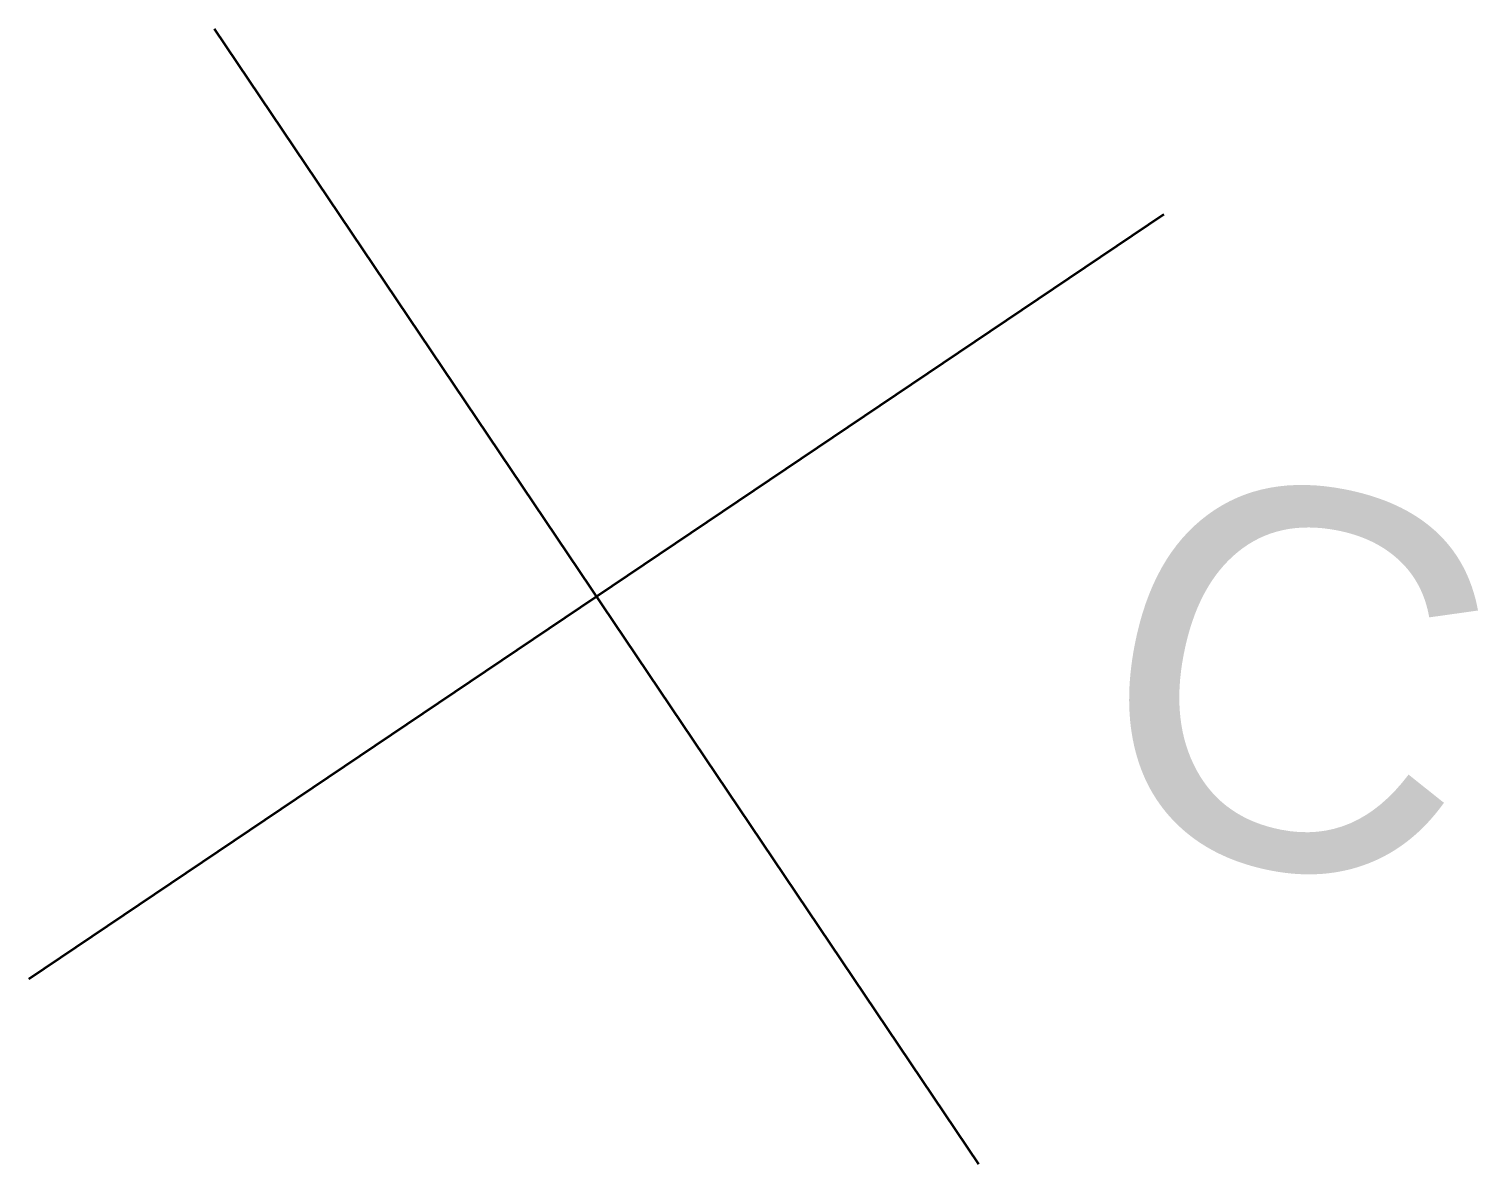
# Model space of a CAD drawing. Extents: x 800 to 1481, y 55 to 490.
# Drawn here: x 1309.246 to 1312.702, y 334.115 to 336.821 of the extents above; entities that cross this region are included whole.
import ezdxf

# ---------------------------------------------------------------- set-up
doc = ezdxf.new("R2010")
doc.units = 0
doc.layers.get('0').update_dxf_attribs({"lineweight": 18})
doc.layers.add('E_Licht', color=7, linetype='Continuous', lineweight=35, true_color=0x0080ff)
doc.styles.get("Standard").update_dxf_attribs({"font": 'arial.ttf'})

# ---------------------------------------------------------------- blocks, each defined once
blk = doc.blocks.new('Deckenauslass-A0Q9B2CVAY', base_point=(1309.2456, 334.1145))
at = {"color": 0, "lineweight": -2}
for p, q in [((1309.6871, 336.8215), (1311.5109, 334.1145)), ((1309.2456, 334.5561), (1311.9525, 336.3799))]:
    blk.add_line(p, q, dxfattribs=at)
blk = doc.blocks.new('Bauteilbeschriftung-A0Q9B2CXAY', base_point=(1311.7336, 334.7679))
at = {"color": 0, "linetype": 'ByBlock', "lineweight": -2, "ltscale": 0.35, "insert": (1311.9059, 335.8032), "char_height": 0.9, "attachment_point": 1, "rotation": 348.97}
blk.add_mtext('{\\fArial;C}', dxfattribs=at)

msp = doc.modelspace()

# ---------------------------------------------------------------- block references
at = {"layer": 'E_Licht', "linetype": 'Continuous', "ltscale": 0.35}
msp.add_blockref('Deckenauslass-A0Q9B2CVAY', (1309.2456, 334.1145), dxfattribs=at)
at = {"layer": 'E_Licht', "ltscale": 0.35}
msp.add_blockref('Bauteilbeschriftung-A0Q9B2CXAY', (1311.7336, 334.7679), dxfattribs=at)

doc.saveas('drawing.dxf')
